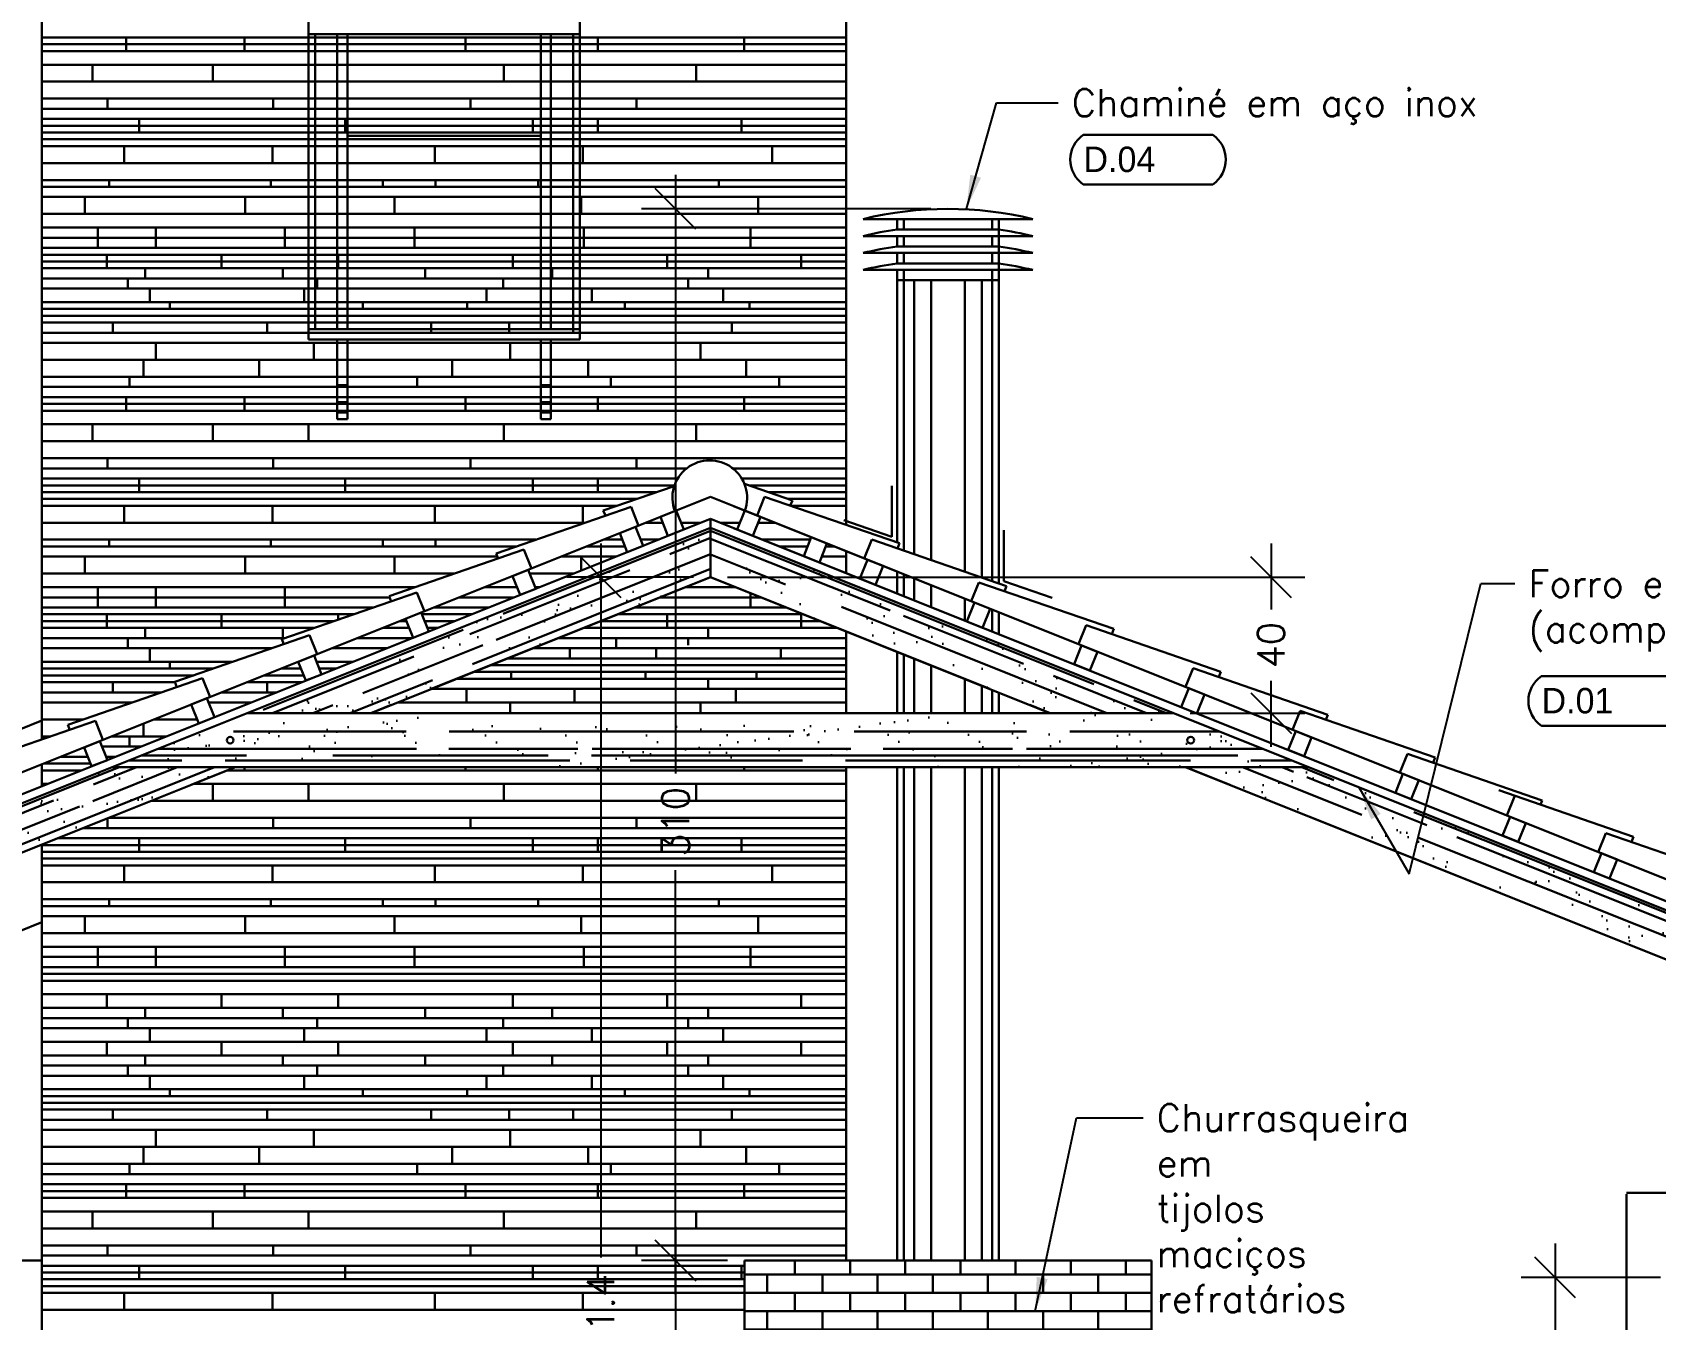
# Model space of a CAD drawing. Header units: millimetres. Extents: x -4228 to 27092, y -6721 to 984.
# Drawn here: x 25313 to 25791.3, y -2649.8 to -2270.5 of the extents above; entities that cross this region are included whole.
import ezdxf

# ---------------------------------------------------------------- set-up
doc = ezdxf.new("R2010")
doc.units = ezdxf.units.MM
doc.header["$LTSCALE"] = 50
doc.layers.get('0').update_dxf_attribs({"lineweight": 0})
for name, color, linetype in [('borda100', 3, 'Continuous'), ('cobertura', 2, 'Continuous'), ('cota', 1, 'Continuous'), ('esquadrias', 3, 'Continuous'), ('estruturametalica', 2, 'Continuous'), ('gesso', 7, 'Continuous'), ('HACHURA', 2, 'Continuous'), ('hatch', 2, 'Continuous'), ('madeiramento', 2, 'Continuous'), ('PAREDE2', 4, 'Continuous'), ('PAREDES', 6, 'Continuous'), ('PAREDES3', 2, 'Continuous'), ('pedras', 2, 'Continuous'), ('PENA_01', 3, 'Continuous'), ('QLEADER', 7, 'Continuous'), ('telhas', 3, 'Continuous'), ('textocod_100', 7, 'Continuous')]:
    doc.layers.add(name, color=color, linetype=linetype)
doc.styles.add('CODIGO', font='bgothl.ttf')
doc.styles.add('ROMANS', font='romans.shx')
doc.dimstyles.new('1_50', dxfattribs={"dimscale": 0, "dimtxt": 8, "dimasz": 12, "dimexe": 10, "dimexo": 5, "dimgap": 4, "dimtad": 0, "dimdec": 0, "dimzin": 1, "dimdsep": 46, "dimtxsty": 'ROMANS', "dimblk": 'OBLIQUE', "dimcen": 10, "dimdle": 10, "dimclrd": 1, "dimclre": 1, "dimclrt": 7, "dimaunit": 1, "dimadec": 0, "dimazin": 0, "dimtm": 1e-09, "dimtfac": 1, "dimtdec": 0, "dimtmove": 2, "dimatfit": 3, "dimldrblk": 'OBLIQUE', "dimfxl": 1, "dimtolj": 1, "dimtzin": 0, "dimarcsym": 0})
doc.dimstyles.new('LEADER_50', dxfattribs={"dimscale": 0, "dimtxt": 8, "dimasz": 10, "dimexe": 10, "dimexo": 5, "dimgap": 4, "dimtad": 0, "dimdec": 0, "dimzin": 1, "dimdsep": 46, "dimtxsty": 'ROMANS', "dimcen": 10, "dimdle": 10, "dimclrd": 9, "dimclre": 9, "dimclrt": 7, "dimaunit": 1, "dimadec": 0, "dimazin": 0, "dimtm": 1e-09, "dimtfac": 1, "dimtdec": 0, "dimtmove": 2, "dimatfit": 3, "dimfxl": 1, "dimtolj": 1, "dimtzin": 0, "dimarcsym": 0})
pattern_1 = [(37.5, (27704.919, -5480.449), (-0.48001, 14.682397), [0, -11.5824, 0, -12.954, 0, -12.3825]), (7.5, (27704.919, -5480.45), (13.4857, 21.50475), [0, -6.2484, 0, -10.4394, 0, -4.0005]), (327.5, (27695.546, -5480.449), (23.72977, 0.043116), [0, -3.81, 0, -13.716, 0, -17.907]), (317.5, (27695.546, -5480.45), (22.90669, 6.68788), [0, -1.905, 0, -8.9916, 0, -10.287])]

# ---------------------------------------------------------------- blocks, each defined once
blk = doc.blocks.new('_OBLIQUE')
at = {"color": 0, "linetype": 'ByBlock'}
blk.add_line((-0.5, -0.5), (0.5, 0.5), dxfattribs=at)
blk = doc.blocks.new('*D254')
at = {"layer": 'cota', "color": 1, "linetype": 'Continuous', "lineweight": -2}
for p, q in [((25480.42, -2421.06), (25480.42, -2631.57)), ((25507.76, -2431.06), (25470.42, -2431.06)), ((25480.42, -2882.46), (25480.42, -2671.95)), ((25507.76, -2872.46), (25470.42, -2872.46))]:
    blk.add_line(p, q, dxfattribs=at)
at = {"layer": 'Defpoints', "color": 0, "linetype": 'Continuous', "lineweight": 30}
for p in [(25512.76, -2431.06), (25480.42, -2872.46), (25512.76, -2872.46)]:
    blk.add_point(p, dxfattribs=at)
at = {"layer": 'cota', "color": 1, "linetype": 'Continuous', "lineweight": -2, "xscale": 12, "yscale": 12, "zscale": 12}
for p, rotation in [((25480.42, -2431.06), 90), ((25480.42, -2872.46), 270)]:
    blk.add_blockref('_OBLIQUE', p, dxfattribs=dict(at, rotation=rotation))
at = {"layer": 'cota', "color": 7, "linetype": 'Continuous', "lineweight": 30, "insert": (25480.42, -2651.76), "char_height": 8, "attachment_point": 5, "rotation": 90, "style": 'ROMANS'}
blk.add_mtext('\\A1;441.4', dxfattribs=at)
blk = doc.blocks.new('*D255')
at = {"layer": 'cota', "color": 1, "linetype": 'Continuous', "lineweight": -2}
for p, q in [((25502.46, -2622.46), (25502.46, -2738.18)), ((25517.76, -2632.46), (25492.46, -2632.46)), ((25502.46, -2882.46), (25502.46, -2766.75)), ((25517.76, -2872.46), (25492.46, -2872.46))]:
    blk.add_line(p, q, dxfattribs=at)
at = {"layer": 'Defpoints', "color": 0, "linetype": 'Continuous', "lineweight": 30}
for p in [(25522.76, -2632.46), (25502.46, -2872.46), (25522.76, -2872.46)]:
    blk.add_point(p, dxfattribs=at)
at = {"layer": 'cota', "color": 1, "linetype": 'Continuous', "lineweight": -2, "xscale": 12, "yscale": 12, "zscale": 12}
for p, rotation in [((25502.46, -2632.46), 90), ((25502.46, -2872.46), 270)]:
    blk.add_blockref('_OBLIQUE', p, dxfattribs=dict(at, rotation=rotation))
at = {"layer": 'cota', "color": 7, "linetype": 'Continuous', "lineweight": 30, "insert": (25502.46, -2752.46), "char_height": 8, "attachment_point": 5, "rotation": 90, "style": 'ROMANS'}
blk.add_mtext('\\A1;240', dxfattribs=at)
blk = doc.blocks.new('*D259')
at = {"layer": 'cota', "color": 1, "linetype": 'Continuous', "lineweight": -2}
for p, q in [((25761.73, -2627.46), (25761.73, -2740.68)), ((25792.76, -2637.46), (25751.73, -2637.46)), ((25761.73, -2882.46), (25761.73, -2769.25)), ((25792.76, -2872.46), (25751.73, -2872.46))]:
    blk.add_line(p, q, dxfattribs=at)
at = {"layer": 'Defpoints', "color": 0, "linetype": 'Continuous', "lineweight": 30}
for p in [(25797.76, -2637.46), (25761.73, -2872.46), (25797.76, -2872.46)]:
    blk.add_point(p, dxfattribs=at)
at = {"layer": 'cota', "color": 1, "linetype": 'Continuous', "lineweight": -2, "xscale": 12, "yscale": 12, "zscale": 12}
for p, rotation in [((25761.73, -2637.46), 90), ((25761.73, -2872.46), 270)]:
    blk.add_blockref('_OBLIQUE', p, dxfattribs=dict(at, rotation=rotation))
at = {"layer": 'cota', "color": 7, "linetype": 'Continuous', "lineweight": 30, "insert": (25761.73, -2754.96), "char_height": 8, "attachment_point": 5, "rotation": 90, "style": 'ROMANS'}
blk.add_mtext('\\A1;235', dxfattribs=at)
blk = doc.blocks.new('*D260')
at = {"layer": 'cota', "color": 1, "linetype": 'Continuous', "lineweight": -2}
for p, q in [((25502.46, -2312.46), (25502.46, -2488.85)), ((25577.74, -2322.46), (25492.46, -2322.46)), ((25502.46, -2642.46), (25502.46, -2517.42)), ((25517.76, -2632.46), (25492.46, -2632.46))]:
    blk.add_line(p, q, dxfattribs=at)
at = {"layer": 'Defpoints', "color": 0, "linetype": 'Continuous', "lineweight": 30}
for p in [(25502.46, -2322.46), (25582.74, -2322.46), (25522.76, -2632.46)]:
    blk.add_point(p, dxfattribs=at)
at = {"layer": 'cota', "color": 1, "linetype": 'Continuous', "lineweight": -2, "xscale": 12, "yscale": 12, "zscale": 12}
for p, rotation in [((25502.46, -2322.46), 90), ((25502.46, -2632.46), 270)]:
    blk.add_blockref('_OBLIQUE', p, dxfattribs=dict(at, rotation=rotation))
at = {"layer": 'cota', "color": 7, "linetype": 'Continuous', "lineweight": 30, "insert": (25502.46, -2503.14), "char_height": 8, "attachment_point": 5, "rotation": 90, "style": 'ROMANS'}
blk.add_mtext('\\A1;310', dxfattribs=at)
blk = doc.blocks.new('*D211')
at = {"layer": 'cota', "color": 1, "linetype": 'Continuous', "lineweight": -2}
for p, q in [((25677.97, -2421.06), (25677.97, -2440.59)), ((25517.76, -2431.06), (25687.97, -2431.06)), ((25677.97, -2481.06), (25677.97, -2461.54)), ((25654.11, -2471.06), (25687.97, -2471.06))]:
    blk.add_line(p, q, dxfattribs=at)
at = {"layer": 'Defpoints', "color": 0, "linetype": 'Continuous', "lineweight": 30}
for p in [(25512.76, -2431.06), (25649.11, -2471.06), (25677.97, -2471.06)]:
    blk.add_point(p, dxfattribs=at)
at = {"layer": 'cota', "color": 1, "linetype": 'Continuous', "lineweight": -2, "xscale": 12, "yscale": 12, "zscale": 12}
for p, rotation in [((25677.97, -2431.06), 90), ((25677.97, -2471.06), 270)]:
    blk.add_blockref('_OBLIQUE', p, dxfattribs=dict(at, rotation=rotation))
at = {"layer": 'cota', "color": 7, "linetype": 'Continuous', "lineweight": 30, "insert": (25677.97, -2451.06), "char_height": 8, "attachment_point": 5, "rotation": 90, "style": 'ROMANS'}
blk.add_mtext('\\A1;40', dxfattribs=at)

msp = doc.modelspace()

# ---------------------------------------------------------------- hatches: boundary and pattern name
at = {"layer": 'HACHURA', "linetype": 'Continuous', "lineweight": 30}
h = msp.add_hatch(dxfattribs=at)
h.set_pattern_fill('AR-RROOF', color=3, scale=0.5, style=0)
h.set_pattern_definition([(158.1986, (25866.258, -2572.462), (-30.6583, -1.415), [190.5, -25.4, 63.5, -12.7]), (158.1986, (25848.217, -2572.085), (5.5185, -20.39956), [38.1, -4.191, 76.2, -9.525]), (158.1986, (25856.353, -2580.127), (-64.47676, 16.62623), [101.6, -17.78, 50.8, -12.7])])
h.paths.add_polyline_path([(25652.76, -2487.06), (25866.26, -2572.46), (25884.76, -2572.46), (25884.76, -2579.86), (25944, -2603.56), (25972.59, -2603.56), (25973.66, -2600.88), (25689.11, -2487.06)])
h.paths.add_polyline_path([(25512.76, -2431.06), (25612.76, -2471.06), (25649.11, -2471.06), (25519.59, -2419.25), (25512.76, -2416.52)])
at = {"layer": 'hatch', "linetype": 'Continuous', "lineweight": 30}
h = msp.add_hatch(dxfattribs=at)
h.set_pattern_fill('AR-RROOF', color=3, scale=0.5, style=0)
h.set_pattern_definition([(21.8014, (25159.258, -2572.462), (21.22498, 22.1683), [190.5, -25.4, 63.5, -12.7]), (21.8014, (25172.583, -2560.293), (-18.0648, 10.9662), [38.1, -4.191, 76.2, -9.525]), (21.8014, (25161.145, -2560.081), (58.15644, 32.42705), [101.6, -17.78, 50.8, -12.7])])
h.paths.add_polyline_path([(25336.41, -2487.06), (25051.86, -2600.88), (25052.93, -2603.56), (25081.51, -2603.56), (25140.76, -2579.86), (25140.76, -2572.46), (25159.26, -2572.46), (25372.76, -2487.06)])
h.paths.add_polyline_path([(25512.76, -2416.52), (25376.41, -2471.06), (25412.76, -2471.06), (25512.76, -2431.06)])
h = msp.add_hatch(dxfattribs=at)
h.set_pattern_fill('AR-SAND', color=256, scale=0.3, style=0)
h.set_pattern_definition(pattern_1)
h.paths.add_polyline_path([(25376.41, -2471.06), (25412.76, -2471.06), (25512.76, -2431.06), (25512.76, -2416.52)])
h.paths.add_polyline_path([(25372.76, -2487.06), (25336.41, -2487.06), (25051.86, -2600.88), (25052.93, -2603.56), (25081.51, -2603.56), (25140.76, -2579.86), (25140.76, -2572.46), (25159.26, -2572.46)])
h = msp.add_hatch(dxfattribs=at)
h.set_pattern_fill('AR-SAND', color=256, scale=0.3, style=0)
h.set_pattern_definition(pattern_1)
h.paths.add_polyline_path([(25972.59, -2603.56), (25973.66, -2600.88), (25689.11, -2487.06), (25652.76, -2487.06), (25866.26, -2572.46), (25884.76, -2572.46), (25884.76, -2579.86), (25944, -2603.56)])
h.paths.add_polyline_path([(25649.11, -2471.06), (25519.59, -2419.25), (25512.76, -2416.52), (25512.76, -2431.06), (25612.76, -2471.06)])
h = msp.add_hatch(dxfattribs=at)
h.set_pattern_fill('AR-RROOF', color=3, scale=0.5, style=0)
h.set_pattern_definition([(0, (25866.258, -2572.462), (27.94, 12.7), [190.5, -25.4, 63.5, -12.7]), (0, (25883.15, -2566.112), (-12.7, 16.891), [38.1, -4.191, 76.2, -9.525]), (0, (25872.608, -2561.6675), (66.04, 8.509), [101.6, -17.78, 50.8, -12.7])])
h.paths.add_polyline_path([(25689.11, -2487.06), (25649.11, -2471.06), (25376.41, -2471.06), (25336.41, -2487.06)])
h = msp.add_hatch(dxfattribs=at)
h.set_pattern_fill('AR-SAND', color=256, scale=0.3, style=0)
h.set_pattern_definition([(37.5, (25866.258, -2572.462), (-0.48, 14.6824), [0, -11.5824, 0, -12.954, 0, -12.3825]), (7.5, (25866.258, -2572.462), (13.4857, 21.50475), [0, -6.2484, 0, -10.4394, 0, -4.0005]), (327.5, (25856.886, -2572.462), (23.72977, 0.04312), [0, -3.81, 0, -13.716, 0, -17.907]), (317.5, (25856.886, -2572.462), (22.9067, 6.6879), [0, -1.905, 0, -8.9916, 0, -10.287])])
h.paths.add_polyline_path([(25689.11, -2487.06), (25649.11, -2471.06), (25376.41, -2471.06), (25336.41, -2487.06)])
h = msp.add_hatch(dxfattribs=at)
h.set_pattern_fill('AR-BRSTD', color=3, scale=0.08, style=0)
h.set_pattern_definition([(0, (30308.7715, -983.623), (0, 5.419344), []), (90, (30308.7715, -983.623), (-8.128, 5.419344), [5.419344, -5.419344])])
h.paths.add_polyline_path([(25522.76, -2872.46), (25532.76, -2872.46), (25532.76, -2838.46), (25632.76, -2838.46), (25632.76, -2872.46), (25642.76, -2872.46), (25642.76, -2632.46), (25522.76, -2632.46)])
h.paths.add_polyline_path([(25632.76, -2792.46), (25532.76, -2792.46), (25532.76, -2702.46), (25632.76, -2702.46)], flags=16)
h.paths.add_polyline_path([(25632.76, -2832.46), (25532.76, -2832.46), (25532.76, -2827.46), (25632.76, -2827.46)], flags=16)

# ---------------------------------------------------------------- linework, layer by layer
at = {"linetype": 'Continuous', "lineweight": 30}
for p, q in [((25566.26, -2419.09), (25566.26, -2404.09)), ((25552.08, -2414.18), (25566.26, -2419.09)), ((25599.26, -2432.21), (25599.26, -2417.21)), ((25599.26, -2432.21), (25613.43, -2437.11))]:
    msp.add_line(p, q, dxfattribs=at)
at = {"color": 7, "linetype": 'Continuous', "lineweight": 30}
for centre in [(25371.22, -2479.06), (25654.3, -2479.06)]:
    msp.add_circle(centre, 1, dxfattribs=at)
at = {"layer": 'borda100', "color": 9, "linetype": 'Continuous', "lineweight": 30}
for points in [[(25660.82, -2315.24, 0.525115), (25660.82, -2300.64), (25622.64, -2300.64, 0.525115), (25622.64, -2315.24)], [(25795.82, -2474.8, 0.525115), (25795.82, -2460.19), (25757.64, -2460.19, 0.525115), (25757.64, -2474.8)]]:
    msp.add_lwpolyline(points, format="xyb", close=True, dxfattribs=at)
at = {"layer": 'cobertura', "color": 3, "linetype": 'Continuous', "lineweight": 30}
msp.add_line((25512.76, -2413.83), (25512.76, -2431.06), dxfattribs=at)
msp.add_line((25512.76, -2413.83), (25512.76, -2431.06), dxfattribs=at)
at = {"layer": 'cobertura', "linetype": 'Continuous', "lineweight": 30}
msp.add_arc((25512.55, -2407.59), 11, 339.7026, 201.1122, dxfattribs=at)
at = {"layer": 'esquadrias', "color": 2, "linetype": 'Continuous', "lineweight": 30}
msp.add_line((25597.76, -2325.46), (25597.76, -2343.46), dxfattribs=at)
at = {"layer": 'estruturametalica', "color": 7, "linetype": 'Continuous', "lineweight": 30}
for p, q in [((25557.76, -2325.46), (25607.73, -2325.46)), ((25567.76, -2328.53), (25597.76, -2328.54)), ((25557.76, -2330.46), (25607.73, -2330.46)), ((25567.76, -2333.53), (25597.76, -2333.54)), ((25557.76, -2335.46), (25607.73, -2335.46)), ((25567.76, -2338.53), (25597.76, -2338.54)), ((25557.76, -2340.46), (25607.73, -2340.46))]:
    msp.add_line(p, q, dxfattribs=at)
at = {"layer": 'estruturametalica', "linetype": 'Continuous', "lineweight": 30}
for p, q in [((25567.76, -2343.46), (25597.76, -2343.46)), ((25567.76, -2420.79), (25567.76, -2343.46)), ((25597.76, -2432.88), (25597.76, -2343.46)), ((25567.76, -2435.83), (25567.76, -2429.37)), ((25597.76, -2447.83), (25597.76, -2441.37)), ((25567.76, -2471.06), (25567.76, -2453.06)), ((25597.76, -2471.06), (25597.76, -2465.06)), ((25567.76, -2632.46), (25567.76, -2487.06)), ((25597.76, -2632.46), (25597.76, -2487.06))]:
    msp.add_line(p, q, dxfattribs=at)
at = {"layer": 'estruturametalica', "color": 3, "linetype": 'Continuous', "lineweight": 30}
for p, q in [((25569.76, -2423.19), (25569.76, -2343.46)), ((25572.76, -2424.23), (25572.76, -2343.46)), ((25577.76, -2425.96), (25577.76, -2343.46)), ((25587.76, -2429.42), (25587.76, -2343.46)), ((25592.76, -2431.15), (25592.76, -2343.46)), ((25595.76, -2432.18), (25595.76, -2343.46)), ((25569.76, -2436.63), (25569.76, -2430.17)), ((25572.76, -2437.83), (25572.76, -2431.37)), ((25577.76, -2439.83), (25577.76, -2433.37)), ((25587.76, -2443.83), (25587.76, -2437.37)), ((25595.76, -2447.03), (25595.76, -2440.57)), ((25569.76, -2471.06), (25569.76, -2453.86)), ((25572.76, -2471.06), (25572.76, -2455.06)), ((25577.76, -2471.06), (25577.76, -2457.06)), ((25587.76, -2471.06), (25587.76, -2461.06)), ((25592.76, -2471.06), (25592.76, -2463.06)), ((25595.76, -2471.06), (25595.76, -2464.26)), ((25569.76, -2632.46), (25569.76, -2487.06)), ((25572.76, -2632.46), (25572.76, -2487.06)), ((25577.76, -2632.46), (25577.76, -2487.06)), ((25587.76, -2632.46), (25587.76, -2487.06)), ((25592.76, -2632.46), (25592.76, -2487.06)), ((25595.76, -2632.46), (25595.76, -2487.06))]:
    msp.add_line(p, q, dxfattribs=at)
at = {"layer": 'estruturametalica', "color": 7, "linetype": 'Continuous', "lineweight": 30}
for centre, start, end in [((25582.74, -2428), 76.3063, 103.6937), ((25582.74, -2433), 98.1629, 103.6937), ((25582.74, -2433), 76.3063, 81.8213), ((25582.74, -2438), 98.1629, 103.6937), ((25582.74, -2438), 76.3063, 81.8213), ((25582.74, -2443), 98.1629, 103.6937), ((25582.74, -2443), 76.3063, 81.8213)]:
    msp.add_arc(centre, 105.54, start, end, dxfattribs=at)
at = {"layer": 'gesso', "linetype": 'Continuous', "lineweight": 30}
for p, q in [((25512.76, -2416.52), (25051.86, -2600.88)), ((25512.76, -2416.52), (25567.76, -2438.52)), ((25519.59, -2419.25), (25973.66, -2600.88))]:
    msp.add_line(p, q, dxfattribs=at)
at = {"layer": 'madeiramento', "color": 3, "linetype": 'Continuous', "lineweight": 30}
for p, q in [((25512.76, -2407.37), (24950.17, -2632.4)), ((25512.76, -2407.37), (25567.76, -2429.37)), ((25519.59, -2410.1), (25972.17, -2591.13)), ((25512.76, -2416.52), (25512.76, -2431.06))]:
    msp.add_line(p, q, dxfattribs=at)
at = {"layer": 'madeiramento', "linetype": 'Continuous', "lineweight": 30}
for p, q in [((25512.76, -2413.83), (25055.57, -2596.7)), ((25512.76, -2413.83), (25567.76, -2435.83)), ((25519.59, -2416.56), (25974.59, -2598.56)), ((25512.76, -2431.06), (25412.76, -2471.06)), ((25512.76, -2431.06), (25612.76, -2471.06)), ((25372.76, -2487.06), (25159.26, -2572.46)), ((25652.76, -2487.06), (25866.26, -2572.46))]:
    msp.add_line(p, q, dxfattribs=at)
at = {"layer": 'madeiramento', "color": 7, "linetype": 'Continuous', "lineweight": 30}
for p, q in [((25376.41, -2471.06), (25649.11, -2471.06)), ((25336.41, -2487.06), (25689.11, -2487.06)), ((25315.76, -2532.66), (25184.76, -2585.06))]:
    msp.add_line(p, q, dxfattribs=at)
at = {"layer": 'madeiramento', "color": 2, "linetype": 'Continuous', "lineweight": 30}
for points in [[(25500.24, -2418.84), (25504.88, -2416.98), (25502.65, -2411.41), (25498.01, -2413.27)], [(25525.28, -2418.84), (25520.64, -2416.98), (25522.86, -2411.41), (25527.51, -2413.27)], [(25488.24, -2423.64), (25492.89, -2421.78), (25490.66, -2416.21), (25486.01, -2418.07)], [(25544.88, -2426.68), (25540.24, -2424.82), (25542.47, -2419.25), (25547.11, -2421.11)], [(25456.68, -2436.26), (25461.32, -2434.41), (25459.09, -2428.84), (25454.45, -2430.69)], [(25561.41, -2433.29), (25556.77, -2431.44), (25559, -2425.86), (25563.64, -2427.72)], [(25592.98, -2445.92), (25588.34, -2444.06), (25590.57, -2438.49), (25595.21, -2440.35)], [(25425.11, -2448.89), (25429.75, -2447.03), (25427.52, -2441.46), (25422.88, -2443.32)], [(25624.55, -2458.55), (25619.91, -2456.69), (25622.14, -2451.12), (25626.78, -2452.98)], [(25393.54, -2461.52), (25398.18, -2459.66), (25395.95, -2454.09), (25391.31, -2455.95)], [(25361.97, -2474.15), (25366.61, -2472.29), (25364.38, -2466.72), (25359.74, -2468.57)], [(25656.12, -2471.17), (25651.48, -2469.32), (25653.7, -2463.75), (25658.35, -2465.6)], [(25687.69, -2483.8), (25683.04, -2481.94), (25685.27, -2476.37), (25689.91, -2478.23)], [(25330.4, -2486.77), (25335.04, -2484.92), (25332.82, -2479.34), (25328.17, -2481.2)], [(25719.25, -2496.43), (25714.61, -2494.57), (25716.84, -2489), (25721.48, -2490.86)], [(25750.82, -2509.06), (25746.18, -2507.2), (25748.41, -2501.63), (25753.05, -2503.48)], [(25777.75, -2519.83), (25773.11, -2517.97), (25775.33, -2512.4), (25779.98, -2514.26)]]:
    msp.add_lwpolyline(points, close=True, dxfattribs=at)
at = {"layer": 'PAREDE2', "linetype": 'Continuous', "lineweight": 30}
for p, q in [((25522.76, -2632.46), (25522.76, -2872.46)), ((25522.76, -2632.46), (25642.76, -2632.46)), ((25642.76, -2632.46), (25642.76, -2872.46))]:
    msp.add_line(p, q, dxfattribs=at)
at = {"layer": 'PAREDES', "linetype": 'Continuous', "lineweight": 30}
for p, q in [((25782.76, -2612.46), (25797.76, -2612.46)), ((25782.76, -2612.87), (25782.76, -2872.46))]:
    msp.add_line(p, q, dxfattribs=at)
at = {"layer": 'PAREDES3', "color": 7, "linetype": 'Continuous', "lineweight": 30}
for p, q in [((25552.76, -2053.96), (25552.76, -2415.6)), ((25315.76, -2244.96), (25315.76, -2478.85)), ((25552.76, -2423.37), (25552.76, -2429.83)), ((25552.76, -2447.06), (25552.76, -2471.06)), ((25315.76, -2486.17), (25315.76, -2492.63)), ((25552.76, -2487.06), (25552.76, -2632.46)), ((25315.76, -2509.86), (25315.76, -2872.46))]:
    msp.add_line(p, q, dxfattribs=at)
at = {"layer": 'PAREDES3', "color": 3, "linetype": 'Continuous', "lineweight": 30}
for p, q in [((25315.76, -2473.24), (25067.71, -2572.46)), ((25287.76, -2632.46), (25315.76, -2632.46))]:
    msp.add_line(p, q, dxfattribs=at)
at = {"layer": 'pedras', "color": 55, "linetype": 'Continuous', "lineweight": 30}
for p, q in [((25315.76, -2271.96), (25552.76, -2271.96)), ((25340.53, -2275.96), (25340.53, -2271.96)), ((25375.41, -2275.96), (25375.41, -2271.96)), ((25440.54, -2275.96), (25440.54, -2271.96)), ((25479.56, -2275.96), (25479.56, -2271.96)), ((25522.72, -2275.96), (25522.72, -2271.96)), ((25315.76, -2273.96), (25552.76, -2273.96)), ((25315.76, -2275.96), (25552.76, -2275.96)), ((25315.76, -2279.96), (25552.76, -2279.96)), ((25330.7, -2284.96), (25330.7, -2279.96)), ((25366.11, -2284.96), (25366.11, -2279.96)), ((25394.28, -2284.96), (25394.28, -2279.96)), ((25451.91, -2284.96), (25451.91, -2279.96)), ((25508.51, -2284.96), (25508.51, -2279.96)), ((25315.76, -2284.96), (25552.76, -2284.96)), ((25315.76, -2289.96), (25552.76, -2289.96)), ((25335.1, -2292.96), (25335.1, -2289.96)), ((25383.94, -2292.96), (25383.94, -2289.96)), ((25442.09, -2292.96), (25442.09, -2289.96)), ((25490.94, -2292.96), (25490.94, -2289.96)), ((25315.76, -2292.96), (25552.76, -2292.96)), ((25315.76, -2295.96), (25552.76, -2295.96)), ((25315.76, -2297.96), (25552.76, -2297.96)), ((25315.76, -2299.96), (25552.76, -2299.96)), ((25344.4, -2299.96), (25344.4, -2295.96)), ((25405.13, -2299.96), (25405.13, -2295.96)), ((25460.44, -2299.96), (25460.44, -2295.96)), ((25479.56, -2299.96), (25479.56, -2295.96)), ((25521.95, -2299.96), (25521.95, -2295.96)), ((25315.76, -2301.96), (25552.76, -2301.96)), ((25315.76, -2303.96), (25552.76, -2303.96)), ((25340.01, -2308.96), (25340.01, -2303.96)), ((25383.68, -2308.96), (25383.68, -2303.96)), ((25431.49, -2308.96), (25431.49, -2303.96)), ((25475.17, -2308.96), (25475.17, -2303.96)), ((25530.99, -2308.96), (25530.99, -2303.96)), ((25315.76, -2308.96), (25552.76, -2308.96)), ((25315.76, -2313.96), (25552.76, -2313.96)), ((25335.61, -2315.96), (25335.61, -2313.96)), ((25383.17, -2315.96), (25383.17, -2313.96)), ((25416.25, -2315.96), (25416.25, -2313.96)), ((25431.75, -2315.96), (25431.75, -2313.96)), ((25461.99, -2315.96), (25461.99, -2313.96)), ((25515.23, -2315.96), (25515.23, -2313.96)), ((25315.76, -2315.96), (25552.76, -2315.96)), ((25315.76, -2318.96), (25552.76, -2318.96)), ((25328.38, -2323.96), (25328.38, -2318.96)), ((25375.67, -2323.96), (25375.67, -2318.96)), ((25419.61, -2323.96), (25419.61, -2318.96)), ((25474.65, -2323.96), (25474.65, -2318.96)), ((25526.86, -2323.96), (25526.86, -2318.96)), ((25315.76, -2323.96), (25552.76, -2323.96)), ((25315.76, -2327.96), (25552.76, -2327.96)), ((25332.26, -2333.96), (25332.26, -2327.96)), ((25349.31, -2333.96), (25349.31, -2327.96)), ((25387.3, -2333.96), (25387.3, -2327.96)), ((25425.55, -2333.96), (25425.55, -2327.96)), ((25475.43, -2333.96), (25475.43, -2327.96)), ((25524.53, -2333.96), (25524.53, -2327.96)), ((25315.76, -2330.96), (25552.76, -2330.96)), ((25315.76, -2333.96), (25552.76, -2333.96)), ((25315.76, -2335.96), (25552.76, -2335.96)), ((25315.76, -2337.96), (25552.76, -2337.96)), ((25334.84, -2339.96), (25334.84, -2335.96)), ((25368.69, -2339.96), (25368.69, -2335.96)), ((25403.07, -2339.96), (25403.07, -2335.96)), ((25454.5, -2339.96), (25454.5, -2335.96)), ((25499.98, -2339.96), (25499.98, -2335.96)), ((25539.52, -2339.96), (25539.52, -2335.96)), ((25315.76, -2339.96), (25552.76, -2339.96)), ((25315.76, -2342.96), (25552.76, -2342.96)), ((25341.04, -2345.96), (25341.04, -2342.96)), ((25346.21, -2342.96), (25346.21, -2339.96)), ((25386.79, -2342.96), (25386.79, -2339.96)), ((25396.86, -2345.96), (25396.86, -2342.96)), ((25428.65, -2342.96), (25428.65, -2339.96)), ((25451.65, -2345.96), (25451.65, -2342.96)), ((25466.13, -2342.96), (25466.13, -2339.96)), ((25506.18, -2345.96), (25506.18, -2342.96)), ((25512.13, -2342.96), (25512.13, -2339.96)), ((25315.76, -2345.96), (25552.76, -2345.96)), ((25347.5, -2349.96), (25347.5, -2345.96)), ((25392.99, -2349.96), (25392.99, -2345.96)), ((25446.74, -2349.96), (25446.74, -2345.96)), ((25477.76, -2349.96), (25477.76, -2345.96)), ((25516.52, -2349.96), (25516.52, -2345.96)), ((25315.76, -2349.96), (25552.76, -2349.96)), ((25315.76, -2351.96), (25552.76, -2351.96)), ((25353.45, -2351.96), (25353.45, -2349.96)), ((25410.3, -2351.96), (25410.3, -2349.96)), ((25441.06, -2351.96), (25441.06, -2349.96)), ((25487.58, -2351.96), (25487.58, -2349.96)), ((25524.27, -2351.96), (25524.27, -2349.96)), ((25315.76, -2353.96), (25552.76, -2353.96)), ((25315.76, -2355.96), (25552.76, -2355.96)), ((25336.65, -2358.96), (25336.65, -2355.96)), ((25382.13, -2358.96), (25382.13, -2355.96)), ((25430.46, -2358.96), (25430.46, -2355.96)), ((25453.46, -2358.96), (25453.46, -2355.96)), ((25472.33, -2358.96), (25472.33, -2355.96)), ((25519.1, -2358.96), (25519.1, -2355.96)), ((25315.76, -2358.96), (25552.76, -2358.96)), ((25315.76, -2361.96), (25552.76, -2361.96)), ((25349.31, -2366.96), (25349.31, -2361.96)), ((25395.83, -2366.96), (25395.83, -2361.96)), ((25453.72, -2366.96), (25453.72, -2361.96)), ((25509.8, -2366.96), (25509.8, -2361.96)), ((25315.76, -2366.96), (25552.76, -2366.96)), ((25345.69, -2371.96), (25345.69, -2366.96)), ((25379.81, -2371.96), (25379.81, -2366.96)), ((25436.66, -2371.96), (25436.66, -2366.96)), ((25476.72, -2371.96), (25476.72, -2366.96)), ((25523.24, -2371.96), (25523.24, -2366.96)), ((25315.76, -2371.96), (25552.76, -2371.96)), ((25341.56, -2374.96), (25341.56, -2371.96)), ((25426.33, -2374.96), (25426.33, -2371.96)), ((25483.44, -2374.96), (25483.44, -2371.96)), ((25533.06, -2374.96), (25533.06, -2371.96)), ((25315.76, -2374.96), (25552.76, -2374.96)), ((25315.76, -2377.96), (25552.76, -2377.96)), ((25315.76, -2379.96), (25552.76, -2379.96)), ((25315.76, -2381.96), (25552.76, -2381.96)), ((25340.53, -2381.96), (25340.53, -2377.96)), ((25375.41, -2381.96), (25375.41, -2377.96)), ((25440.54, -2381.96), (25440.54, -2377.96)), ((25479.56, -2381.96), (25479.56, -2377.96)), ((25522.72, -2381.96), (25522.72, -2377.96)), ((25315.76, -2385.96), (25552.76, -2385.96)), ((25330.7, -2390.96), (25330.7, -2385.96)), ((25366.11, -2390.96), (25366.11, -2385.96)), ((25394.28, -2390.96), (25394.28, -2385.96)), ((25451.91, -2390.96), (25451.91, -2385.96)), ((25508.51, -2390.96), (25508.51, -2385.96)), ((25315.76, -2390.96), (25552.76, -2390.96)), ((25315.76, -2395.96), (25552.76, -2395.96)), ((25335.1, -2398.96), (25335.1, -2395.96)), ((25383.94, -2398.96), (25383.94, -2395.96)), ((25442.09, -2398.96), (25442.09, -2395.96)), ((25490.94, -2398.96), (25490.94, -2395.96)), ((25315.76, -2398.96), (25505.73, -2398.96)), ((25519.37, -2398.96), (25552.76, -2398.96)), ((25315.76, -2401.96), (25503.1, -2401.96)), ((25315.76, -2403.96), (25502.16, -2403.96)), ((25315.76, -2405.96), (25496.85, -2405.96)), ((25344.4, -2405.96), (25344.4, -2401.96)), ((25405.13, -2405.96), (25405.13, -2401.96)), ((25460.44, -2405.96), (25460.44, -2401.96)), ((25479.56, -2405.96), (25479.56, -2401.96)), ((25522, -2401.96), (25552.76, -2401.96)), ((25524.04, -2403.96), (25552.76, -2403.96)), ((25529.83, -2405.96), (25552.76, -2405.96)), ((25315.76, -2407.96), (25491.07, -2407.96)), ((25315.76, -2409.96), (25485.29, -2409.96)), ((25340.01, -2414.96), (25340.01, -2409.96)), ((25383.68, -2414.96), (25383.68, -2409.96)), ((25431.49, -2414.96), (25431.49, -2409.96)), ((25475.17, -2414.96), (25475.17, -2409.96)), ((25535.61, -2407.96), (25552.76, -2407.96)), ((25536.45, -2409.96), (25552.76, -2409.96)), ((25315.76, -2414.96), (25475.78, -2414.96)), ((25493.77, -2414.96), (25498.69, -2414.96)), ((25504.07, -2414.96), (25509.93, -2414.96)), ((25515.59, -2414.96), (25521.44, -2414.96)), ((25526.83, -2414.96), (25531.75, -2414.96)), ((25530.99, -2414.96), (25530.99, -2414.66)), ((25315.76, -2419.96), (25461.32, -2419.96)), ((25335.61, -2421.96), (25335.61, -2419.96)), ((25383.17, -2421.96), (25383.17, -2419.96)), ((25416.25, -2421.96), (25416.25, -2419.96)), ((25431.75, -2421.96), (25431.75, -2419.96)), ((25481.27, -2419.96), (25486.77, -2419.96)), ((25492.16, -2419.96), (25497.43, -2419.96)), ((25528.09, -2419.96), (25542.18, -2419.96)), ((25315.76, -2421.96), (25455.53, -2421.96)), ((25315.76, -2424.96), (25450, -2424.96)), ((25328.38, -2429.96), (25328.38, -2424.96)), ((25375.67, -2429.96), (25375.67, -2424.96)), ((25419.61, -2429.96), (25419.61, -2424.96)), ((25468.77, -2424.96), (25484.93, -2424.96)), ((25474.65, -2429.07), (25474.65, -2424.96)), ((25476.27, -2421.96), (25487.57, -2421.96)), ((25533.09, -2421.96), (25541.38, -2421.96)), ((25545.57, -2424.96), (25552.76, -2424.96)), ((25546.77, -2421.96), (25549.25, -2421.96)), ((25315.76, -2429.96), (25437.35, -2429.96)), ((25315.76, -2433.96), (25425.78, -2433.96)), ((25332.26, -2439.96), (25332.26, -2433.96)), ((25349.31, -2439.96), (25349.31, -2433.96)), ((25387.3, -2439.96), (25387.3, -2433.96)), ((25425.55, -2434.04), (25425.55, -2433.96)), ((25446.27, -2433.96), (25455.75, -2433.96)), ((25459.54, -2429.96), (25472.43, -2429.96)), ((25461.14, -2433.96), (25462.43, -2433.96)), ((25505.51, -2433.96), (25520.01, -2433.96)), ((25315.76, -2436.96), (25418.18, -2436.96)), ((25438.77, -2436.96), (25454.93, -2436.96)), ((25498.01, -2436.96), (25527.51, -2436.96)), ((25524.53, -2439.96), (25524.53, -2435.77)), ((25315.76, -2439.96), (25413.38, -2439.96)), ((25315.76, -2441.96), (25407.59, -2441.96)), ((25315.76, -2443.96), (25401.81, -2443.96)), ((25334.84, -2445.96), (25334.84, -2441.96)), ((25368.69, -2445.96), (25368.69, -2441.96)), ((25403.07, -2443.53), (25403.07, -2441.96)), ((25421.27, -2443.96), (25423.14, -2443.96)), ((25427.72, -2441.96), (25442.43, -2441.96)), ((25428.52, -2443.96), (25437.43, -2443.96)), ((25431.27, -2439.96), (25447.43, -2439.96)), ((25480.51, -2443.96), (25545.01, -2443.96)), ((25485.51, -2441.96), (25540.01, -2441.96)), ((25490.51, -2439.96), (25535.01, -2439.96)), ((25499.98, -2445.96), (25499.98, -2441.96)), ((25539.52, -2445.96), (25539.52, -2441.96)), ((25315.76, -2445.96), (25396.02, -2445.96)), ((25315.76, -2448.96), (25387.35, -2448.96)), ((25341.04, -2451.96), (25341.04, -2448.96)), ((25346.21, -2448.96), (25346.21, -2445.96)), ((25386.79, -2448.96), (25386.79, -2445.96)), ((25408.77, -2448.96), (25424.93, -2448.96)), ((25416.27, -2445.96), (25423.94, -2445.96)), ((25429.32, -2445.96), (25432.43, -2445.96)), ((25468.01, -2448.96), (25552.76, -2448.96)), ((25475.51, -2445.96), (25550.01, -2445.96)), ((25484.96, -2451.96), (25484.96, -2448.96)), ((25506.18, -2451.06), (25506.18, -2448.96)), ((25512.13, -2448.96), (25512.13, -2445.96)), ((25315.76, -2451.96), (25383.62, -2451.96)), ((25347.5, -2455.96), (25347.5, -2451.96)), ((25401.27, -2451.96), (25417.43, -2451.96)), ((25460.51, -2451.96), (25552.76, -2451.96)), ((25471.29, -2454.96), (25471.29, -2451.96)), ((25496.72, -2454.96), (25496.72, -2451.96)), ((25533.55, -2454.96), (25533.55, -2451.96)), ((25315.76, -2455.96), (25372.05, -2455.96)), ((25315.76, -2457.96), (25366.27, -2457.96)), ((25353.45, -2457.96), (25353.45, -2455.96)), ((25386.27, -2457.96), (25392.12, -2457.96)), ((25396.7, -2455.96), (25407.43, -2455.96)), ((25397.5, -2457.96), (25402.43, -2457.96)), ((25448.01, -2456.96), (25552.76, -2456.96)), ((25453.01, -2454.96), (25552.76, -2454.96)), ((25315.76, -2459.96), (25360.49, -2459.96)), ((25315.76, -2461.96), (25354.94, -2461.96)), ((25336.65, -2464.96), (25336.65, -2461.96)), ((25376.27, -2461.96), (25392.43, -2461.96)), ((25381.27, -2459.96), (25392.92, -2459.96)), ((25382.13, -2464.96), (25382.13, -2461.96)), ((25438.01, -2460.96), (25552.76, -2460.96)), ((25443.01, -2458.96), (25552.76, -2458.96)), ((25454, -2460.96), (25454, -2458.96)), ((25493.6, -2460.96), (25493.6, -2458.96)), ((25512.13, -2463.96), (25512.13, -2460.96)), ((25526.29, -2460.96), (25526.29, -2458.96)), ((25315.76, -2464.96), (25350.97, -2464.96)), ((25315.76, -2467.96), (25342.3, -2467.96)), ((25364.88, -2467.96), (25377.43, -2467.96)), ((25368.77, -2464.96), (25384.93, -2464.96)), ((25420.51, -2467.96), (25552.76, -2467.96)), ((25430.51, -2463.96), (25552.76, -2463.96)), ((25440.85, -2467.96), (25440.85, -2463.96)), ((25453.72, -2471.06), (25453.72, -2467.96)), ((25472.68, -2467.96), (25472.68, -2463.96)), ((25509.8, -2471.06), (25509.8, -2467.96)), ((25520.24, -2467.96), (25520.24, -2463.96)), ((25349.31, -2472.96), (25349.31, -2472.75)), ((25315.76, -2472.96), (25327.84, -2472.96)), ((25345.69, -2477.96), (25345.69, -2474.19)), ((25348.77, -2472.96), (25361.5, -2472.96)), ((25315.76, -2477.96), (25318.33, -2477.96)), ((25333.46, -2480.96), (25344.93, -2480.96)), ((25336.27, -2477.96), (25352.43, -2477.96)), ((25341.56, -2480.96), (25341.56, -2477.96)), ((25316.27, -2485.96), (25330.08, -2485.96)), ((25321.27, -2483.96), (25329.28, -2483.96)), ((25334.66, -2483.96), (25337.43, -2483.96)), ((25375.41, -2487.96), (25375.41, -2487.06)), ((25440.54, -2487.96), (25440.54, -2487.06)), ((25479.56, -2487.96), (25479.56, -2487.06)), ((25522.72, -2487.96), (25522.72, -2487.06)), ((25315.76, -2487.96), (25327.43, -2487.96)), ((25315.76, -2491.96), (25317.43, -2491.96)), ((25360.51, -2491.96), (25552.76, -2491.96)), ((25366.11, -2496.96), (25366.11, -2491.96)), ((25370.51, -2487.96), (25552.76, -2487.96)), ((25394.28, -2496.96), (25394.28, -2491.96)), ((25451.91, -2496.96), (25451.91, -2491.96)), ((25508.51, -2496.96), (25508.51, -2491.96)), ((25348.01, -2496.96), (25552.76, -2496.96)), ((25328.01, -2504.96), (25552.76, -2504.96)), ((25335.1, -2504.96), (25335.1, -2501.96)), ((25335.51, -2501.96), (25552.76, -2501.96)), ((25383.94, -2504.96), (25383.94, -2501.96)), ((25442.09, -2504.96), (25442.09, -2501.96)), ((25490.94, -2504.96), (25490.94, -2501.96)), ((25315.76, -2509.96), (25552.76, -2509.96)), ((25320.51, -2507.96), (25552.76, -2507.96)), ((25344.4, -2511.96), (25344.4, -2507.96)), ((25405.13, -2511.96), (25405.13, -2507.96)), ((25460.44, -2511.96), (25460.44, -2507.96)), ((25479.56, -2511.96), (25479.56, -2507.96)), ((25521.95, -2511.96), (25521.95, -2507.96)), ((25315.76, -2511.96), (25552.76, -2511.96)), ((25315.76, -2513.96), (25552.76, -2513.96)), ((25315.76, -2515.96), (25552.76, -2515.96)), ((25340.01, -2520.96), (25340.01, -2515.96)), ((25383.68, -2520.96), (25383.68, -2515.96)), ((25431.49, -2520.96), (25431.49, -2515.96)), ((25475.17, -2520.96), (25475.17, -2515.96)), ((25530.99, -2520.96), (25530.99, -2515.96)), ((25315.76, -2520.96), (25552.76, -2520.96)), ((25315.76, -2525.96), (25552.76, -2525.96)), ((25315.76, -2527.96), (25552.76, -2527.96)), ((25335.61, -2527.96), (25335.61, -2525.96)), ((25383.17, -2527.96), (25383.17, -2525.96)), ((25416.25, -2527.96), (25416.25, -2525.96)), ((25431.75, -2527.96), (25431.75, -2525.96)), ((25461.99, -2527.96), (25461.99, -2525.96)), ((25515.23, -2527.96), (25515.23, -2525.96)), ((25315.76, -2530.96), (25552.76, -2530.96)), ((25328.38, -2535.96), (25328.38, -2530.96)), ((25375.67, -2535.96), (25375.67, -2530.96)), ((25419.61, -2535.96), (25419.61, -2530.96)), ((25474.65, -2535.96), (25474.65, -2530.96)), ((25526.86, -2535.96), (25526.86, -2530.96)), ((25315.76, -2535.96), (25552.76, -2535.96)), ((25315.76, -2539.96), (25552.76, -2539.96)), ((25315.76, -2542.96), (25552.76, -2542.96)), ((25332.26, -2545.96), (25332.26, -2539.96)), ((25349.31, -2545.96), (25349.31, -2539.96)), ((25387.3, -2545.96), (25387.3, -2539.96)), ((25425.55, -2545.96), (25425.55, -2539.96)), ((25475.43, -2545.96), (25475.43, -2539.96)), ((25524.53, -2545.96), (25524.53, -2539.96)), ((25315.76, -2545.96), (25552.76, -2545.96)), ((25315.76, -2547.96), (25552.76, -2547.96)), ((25315.76, -2549.96), (25552.76, -2549.96)), ((25315.76, -2553.96), (25552.76, -2553.96)), ((25334.84, -2557.96), (25334.84, -2553.96)), ((25368.69, -2557.96), (25368.69, -2553.96)), ((25403.07, -2557.96), (25403.07, -2553.96)), ((25454.5, -2557.96), (25454.5, -2553.96)), ((25499.98, -2557.96), (25499.98, -2553.96)), ((25539.52, -2557.96), (25539.52, -2553.96)), ((25315.76, -2557.96), (25552.76, -2557.96)), ((25346.21, -2560.96), (25346.21, -2557.96)), ((25386.79, -2560.96), (25386.79, -2557.96)), ((25428.65, -2560.96), (25428.65, -2557.96)), ((25466.13, -2560.96), (25466.13, -2557.96)), ((25512.13, -2560.96), (25512.13, -2557.96)), ((25315.76, -2560.96), (25552.76, -2560.96)), ((25341.04, -2563.96), (25341.04, -2560.96)), ((25396.86, -2563.96), (25396.86, -2560.96)), ((25451.65, -2563.96), (25451.65, -2560.96)), ((25506.18, -2563.96), (25506.18, -2560.96)), ((25315.76, -2563.96), (25552.76, -2563.96)), ((25315.76, -2567.96), (25552.76, -2567.96)), ((25334.84, -2571.96), (25334.84, -2567.96)), ((25347.5, -2567.96), (25347.5, -2563.96)), ((25368.69, -2571.96), (25368.69, -2567.96)), ((25392.99, -2567.96), (25392.99, -2563.96)), ((25403.07, -2571.96), (25403.07, -2567.96)), ((25446.74, -2567.96), (25446.74, -2563.96)), ((25454.5, -2571.96), (25454.5, -2567.96)), ((25477.76, -2567.96), (25477.76, -2563.96)), ((25499.98, -2571.96), (25499.98, -2567.96)), ((25516.52, -2567.96), (25516.52, -2563.96)), ((25539.52, -2571.96), (25539.52, -2567.96)), ((25315.76, -2571.96), (25552.76, -2571.96)), ((25346.21, -2574.96), (25346.21, -2571.96)), ((25386.79, -2574.96), (25386.79, -2571.96)), ((25428.65, -2574.96), (25428.65, -2571.96)), ((25466.13, -2574.96), (25466.13, -2571.96)), ((25512.13, -2574.96), (25512.13, -2571.96)), ((25315.76, -2574.96), (25552.76, -2574.96)), ((25315.76, -2577.96), (25552.76, -2577.96)), ((25341.04, -2577.96), (25341.04, -2574.96)), ((25347.5, -2581.96), (25347.5, -2577.96)), ((25392.99, -2581.96), (25392.99, -2577.96)), ((25396.86, -2577.96), (25396.86, -2574.96)), ((25446.74, -2581.96), (25446.74, -2577.96)), ((25451.65, -2577.96), (25451.65, -2574.96)), ((25477.76, -2581.96), (25477.76, -2577.96)), ((25506.18, -2577.96), (25506.18, -2574.96)), ((25516.52, -2581.96), (25516.52, -2577.96)), ((25315.76, -2581.96), (25552.76, -2581.96)), ((25353.45, -2583.96), (25353.45, -2581.96)), ((25410.3, -2583.96), (25410.3, -2581.96)), ((25441.06, -2583.96), (25441.06, -2581.96)), ((25487.58, -2583.96), (25487.58, -2581.96)), ((25524.27, -2583.96), (25524.27, -2581.96)), ((25315.76, -2583.96), (25552.76, -2583.96)), ((25315.76, -2585.96), (25552.76, -2585.96)), ((25315.76, -2587.96), (25552.76, -2587.96)), ((25315.76, -2590.96), (25552.76, -2590.96)), ((25336.65, -2590.96), (25336.65, -2587.96)), ((25382.13, -2590.96), (25382.13, -2587.96)), ((25430.46, -2590.96), (25430.46, -2587.96)), ((25453.46, -2590.96), (25453.46, -2587.96)), ((25472.33, -2590.96), (25472.33, -2587.96)), ((25519.1, -2590.96), (25519.1, -2587.96)), ((25315.76, -2593.96), (25552.76, -2593.96)), ((25349.31, -2598.96), (25349.31, -2593.96)), ((25395.83, -2598.96), (25395.83, -2593.96)), ((25453.72, -2598.96), (25453.72, -2593.96)), ((25509.8, -2598.96), (25509.8, -2593.96)), ((25315.76, -2598.96), (25552.76, -2598.96)), ((25345.69, -2603.96), (25345.69, -2598.96)), ((25379.81, -2603.96), (25379.81, -2598.96)), ((25436.66, -2603.96), (25436.66, -2598.96)), ((25476.72, -2603.96), (25476.72, -2598.96)), ((25523.24, -2603.96), (25523.24, -2598.96)), ((25315.76, -2603.96), (25552.76, -2603.96)), ((25341.56, -2606.96), (25341.56, -2603.96)), ((25426.33, -2606.96), (25426.33, -2603.96)), ((25483.44, -2606.96), (25483.44, -2603.96)), ((25533.06, -2606.96), (25533.06, -2603.96)), ((25315.76, -2606.96), (25552.76, -2606.96)), ((25315.76, -2609.96), (25552.76, -2609.96)), ((25340.53, -2613.96), (25340.53, -2609.96)), ((25375.41, -2613.96), (25375.41, -2609.96)), ((25440.54, -2613.96), (25440.54, -2609.96)), ((25479.56, -2613.96), (25479.56, -2609.96)), ((25522.72, -2613.96), (25522.72, -2609.96)), ((25315.76, -2611.96), (25552.76, -2611.96)), ((25315.76, -2613.96), (25552.76, -2613.96)), ((25315.76, -2617.96), (25552.76, -2617.96)), ((25330.7, -2622.96), (25330.7, -2617.96)), ((25366.11, -2622.96), (25366.11, -2617.96)), ((25394.28, -2622.96), (25394.28, -2617.96)), ((25451.91, -2622.96), (25451.91, -2617.96)), ((25508.51, -2622.96), (25508.51, -2617.96)), ((25315.76, -2622.96), (25552.76, -2622.96)), ((25315.76, -2627.96), (25552.76, -2627.96)), ((25335.1, -2630.96), (25335.1, -2627.96)), ((25383.94, -2630.96), (25383.94, -2627.96)), ((25442.09, -2630.96), (25442.09, -2627.96)), ((25490.94, -2630.96), (25490.94, -2627.96)), ((25315.76, -2630.96), (25552.76, -2630.96)), ((25315.76, -2633.96), (25522.76, -2633.96)), ((25344.4, -2637.96), (25344.4, -2633.96)), ((25405.13, -2637.96), (25405.13, -2633.96)), ((25460.44, -2637.96), (25460.44, -2633.96)), ((25479.56, -2637.96), (25479.56, -2633.96)), ((25521.95, -2637.96), (25521.95, -2633.96)), ((25315.76, -2635.96), (25522.76, -2635.96)), ((25315.76, -2637.96), (25522.76, -2637.96)), ((25315.76, -2639.96), (25522.76, -2639.96)), ((25315.76, -2641.96), (25522.76, -2641.96)), ((25340.01, -2646.96), (25340.01, -2641.96)), ((25383.68, -2646.96), (25383.68, -2641.96)), ((25431.49, -2646.96), (25431.49, -2641.96)), ((25475.17, -2646.96), (25475.17, -2641.96)), ((25315.76, -2646.96), (25522.76, -2646.96))]:
    msp.add_line(p, q, dxfattribs=at)
at = {"layer": 'PENA_01', "color": 7, "linetype": 'Continuous', "lineweight": 30}
for p, q in [((25394.26, -1997.96), (25394.26, -2360.96)), ((25474.26, -1997.96), (25474.26, -2360.96)), ((25394.26, -2360.96), (25474.26, -2360.96))]:
    msp.add_line(p, q, dxfattribs=at)
at = {"layer": 'PENA_01', "linetype": 'Continuous', "lineweight": 30}
for p, q in [((25394.26, -2270.96), (25474.26, -2270.96)), ((25396.26, -2270.96), (25396.26, -2357.96)), ((25402.76, -2357.96), (25402.76, -2270.96)), ((25405.76, -2357.96), (25405.76, -2270.96)), ((25462.76, -2357.96), (25462.76, -2270.96)), ((25465.76, -2357.96), (25465.76, -2270.96)), ((25472.26, -2270.96), (25472.26, -2357.96)), ((25405.76, -2297.96), (25462.76, -2297.96)), ((25405.76, -2300.96), (25462.76, -2300.96)), ((25405.76, -2327.96), (25462.76, -2327.96)), ((25567.76, -2328.53), (25567.76, -2325.46)), ((25569.76, -2328.53), (25569.76, -2325.46)), ((25595.76, -2328.54), (25595.76, -2325.46)), ((25597.76, -2328.54), (25597.76, -2325.46)), ((25405.76, -2330.96), (25462.76, -2330.96)), ((25567.76, -2333.53), (25567.76, -2330.46)), ((25569.76, -2333.53), (25569.76, -2330.46)), ((25595.76, -2333.54), (25595.76, -2330.46)), ((25597.76, -2333.54), (25597.76, -2330.46)), ((25567.76, -2338.53), (25567.76, -2335.46)), ((25569.76, -2338.53), (25569.76, -2335.46)), ((25595.76, -2338.54), (25595.76, -2335.46)), ((25597.76, -2338.54), (25597.76, -2335.46)), ((25567.76, -2343.46), (25567.76, -2340.46)), ((25569.76, -2343.46), (25569.76, -2340.46)), ((25595.76, -2343.47), (25595.76, -2340.46)), ((25597.76, -2343.47), (25597.76, -2340.46)), ((25394.26, -2357.96), (25474.26, -2357.96)), ((25402.76, -2360.96), (25402.76, -2384.46)), ((25405.76, -2360.96), (25405.76, -2384.46)), ((25462.76, -2360.96), (25462.76, -2384.46)), ((25465.76, -2360.96), (25465.76, -2384.46)), ((25402.76, -2374.46), (25405.76, -2374.46)), ((25462.76, -2374.46), (25465.76, -2374.46)), ((25402.76, -2379.46), (25405.76, -2379.46)), ((25462.76, -2379.46), (25465.76, -2379.46)), ((25402.76, -2382.46), (25405.76, -2382.46)), ((25402.76, -2384.46), (25405.76, -2384.46)), ((25462.76, -2382.46), (25465.76, -2382.46)), ((25462.76, -2384.46), (25465.76, -2384.46))]:
    msp.add_line(p, q, dxfattribs=at)
at = {"layer": 'telhas', "linetype": 'Continuous', "lineweight": 30}
for p, q in [((25502.1, -2404.15), (25481.19, -2411.38)), ((25522.77, -2403.52), (25536.9, -2408.41)), ((25489.36, -2410.27), (25449.62, -2424.01)), ((25491.59, -2415.84), (25489.36, -2410.27)), ((25526.5, -2412.87), (25528.73, -2407.29)), ((25528.73, -2407.29), (25568.47, -2421.04)), ((25536.9, -2408.41), (25536.3, -2409.91)), ((25536.9, -2408.41), (25536.3, -2409.91)), ((25481.19, -2411.38), (25481.79, -2412.88)), ((25481.19, -2411.38), (25481.79, -2412.88)), ((25558.07, -2425.49), (25560.3, -2419.92)), ((25560.3, -2419.92), (25600.04, -2433.66)), ((25457.79, -2422.89), (25418.05, -2436.63)), ((25449.62, -2424.01), (25450.22, -2425.51)), ((25449.62, -2424.01), (25450.22, -2425.51)), ((25460.02, -2428.46), (25457.79, -2422.89)), ((25568.47, -2421.04), (25567.87, -2422.54)), ((25568.47, -2421.04), (25567.87, -2422.54)), ((25589.64, -2438.12), (25591.87, -2432.55)), ((25591.87, -2432.55), (25631.61, -2446.29)), ((25600.04, -2433.66), (25599.44, -2435.17)), ((25600.04, -2433.66), (25599.44, -2435.17)), ((25426.22, -2435.52), (25386.48, -2449.26)), ((25418.05, -2436.63), (25418.65, -2438.14)), ((25418.05, -2436.63), (25418.65, -2438.14)), ((25428.45, -2441.09), (25426.22, -2435.52)), ((25394.65, -2448.15), (25354.91, -2461.89)), ((25396.88, -2453.72), (25394.65, -2448.15)), ((25621.21, -2450.75), (25623.44, -2445.18)), ((25623.44, -2445.18), (25663.17, -2458.92)), ((25631.61, -2446.29), (25631.01, -2447.79)), ((25631.61, -2446.29), (25631.01, -2447.79)), ((25386.48, -2449.26), (25387.08, -2450.77)), ((25386.48, -2449.26), (25387.08, -2450.77)), ((25652.78, -2463.37), (25655, -2457.8)), ((25655, -2457.8), (25694.74, -2471.55)), ((25363.08, -2460.78), (25323.35, -2474.52)), ((25354.91, -2461.89), (25355.52, -2463.39)), ((25354.91, -2461.89), (25355.52, -2463.39)), ((25365.31, -2466.35), (25363.08, -2460.78)), ((25663.17, -2458.92), (25662.57, -2460.42)), ((25663.17, -2458.92), (25662.57, -2460.42)), ((25684.34, -2476), (25686.57, -2470.43)), ((25686.57, -2470.43), (25726.31, -2484.17)), ((25694.74, -2471.55), (25694.14, -2473.05)), ((25694.74, -2471.55), (25694.14, -2473.05)), ((25331.52, -2473.4), (25291.78, -2487.14)), ((25323.35, -2474.52), (25323.95, -2476.02)), ((25323.35, -2474.52), (25323.95, -2476.02)), ((25333.74, -2478.97), (25331.52, -2473.4)), ((25715.91, -2488.63), (25718.14, -2483.06)), ((25718.14, -2483.06), (25757.88, -2496.8)), ((25726.31, -2484.17), (25725.71, -2485.68)), ((25745.07, -2493.83), (25784.81, -2507.57)), ((25747.48, -2501.26), (25749.71, -2495.69)), ((25757.88, -2496.8), (25757.28, -2498.3)), ((25774.41, -2512.03), (25776.63, -2506.46)), ((25776.63, -2506.46), (25816.37, -2520.2)), ((25784.81, -2507.57), (25784.2, -2509.07))]:
    msp.add_line(p, q, dxfattribs=at)

# ---------------------------------------------------------------- texts
at = {"layer": 'HACHURA', "color": 7, "linetype": 'Continuous', "lineweight": 30, "insert": (25619.24, -2287.18), "char_height": 8, "attachment_point": 1, "style": 'ROMANS'}
msp.add_mtext('Chaminé em aço inox', dxfattribs=at)
at = {"layer": 'QLEADER', "color": 7, "linetype": 'Continuous', "lineweight": 30, "char_height": 8, "attachment_point": 1, "style": 'ROMANS'}
for s, insert, width in [('Forro em madeira\\P(acompanha a inclinação do telhado)', (25753.83, -2428.91), 264.6251), ('Churrasqueira em tijolos \\Pmaciços refratários', (25644.26, -2586.35), 0.32)]:
    msp.add_mtext(s, dxfattribs=dict(at, insert=insert, width=width))
at = {"layer": 'textocod_100', "lineweight": 30, "style": 'CODIGO'}
for s, p in [('D.04', (25622.69, -2311.61)), ('D.01', (25757.69, -2471.16))]:
    msp.add_text(s, height=7.5, dxfattribs=at).set_placement(p)

# ---------------------------------------------------------------- dimensions: what is measured, and where the dimension line sits
at = {"layer": 'cota', "linetype": 'Continuous', "lineweight": 30}
for base, p1, p2, picture, middle in [((25502.46, -2322.46), (25522.76, -2632.46), (25582.74, -2322.46), '*D260', (25502.46, -2503.14)), ((25677.97, -2471.06), (25512.76, -2431.06), (25649.11, -2471.06), '*D211', (25677.97, -2451.06))]:
    dim = msp.add_linear_dim(base=base, p1=p1, p2=p2, angle=90, dimstyle='1_50', override={"dimscale": 1}, dxfattribs=at)
    dim.commit()
    dim.dimension.update_dxf_attribs({"geometry": picture, "text_midpoint": middle, "dimtype": 160})
for base, p1, p2, override, picture, middle in [((25480.42, -2872.46), (25512.76, -2431.06), (25512.76, -2872.46), {"dimscale": 1, "dimdec": 1}, '*D254', (25480.42, -2651.76)), ((25502.46, -2872.46), (25522.76, -2632.46), (25522.76, -2872.46), {"dimscale": 1}, '*D255', (25502.46, -2752.46)), ((25761.73, -2872.46), (25797.76, -2637.46), (25797.76, -2872.46), {"dimscale": 1}, '*D259', (25761.73, -2754.96))]:
    dim = msp.add_linear_dim(base=base, p1=p1, p2=p2, angle=90, dimstyle='1_50', override=override, dxfattribs=at)
    dim.commit()
    dim.dimension.update_dxf_attribs({"geometry": picture, "text_midpoint": middle})

# ---------------------------------------------------------------- leaders
at = {"layer": 'HACHURA', "color": 3, "linetype": 'Continuous', "lineweight": 30, "annotation_type": 0, "has_hookline": 1, "hookline_direction": 0, "text_width": 136.38}
msp.add_leader([(25588.18, -2322.45), (25597.08, -2291.18), (25615.24, -2291.18)], dimstyle='LEADER_50', override={"dimscale": 1}, dxfattribs=at)
at = {"layer": 'QLEADER', "linetype": 'Continuous', "lineweight": 30, "annotation_type": 0, "has_hookline": 1, "hookline_direction": 0, "text_width": 232.76}
msp.add_leader([(25703.86, -2492.96), (25718.65, -2518.48), (25739.83, -2432.91), (25749.83, -2432.91)], dimstyle='LEADER_50', override={"dimscale": 1}, dxfattribs=at)
at = {"layer": 'QLEADER', "linetype": 'Continuous', "lineweight": 30, "annotation_type": 0, "has_hookline": 1, "hookline_direction": 0}
msp.add_leader([(25608.45, -2647.36), (25620.62, -2590.35), (25640.26, -2590.35)], dimstyle='LEADER_50', override={"dimscale": 1}, dxfattribs=at)

doc.saveas('drawing.dxf')
